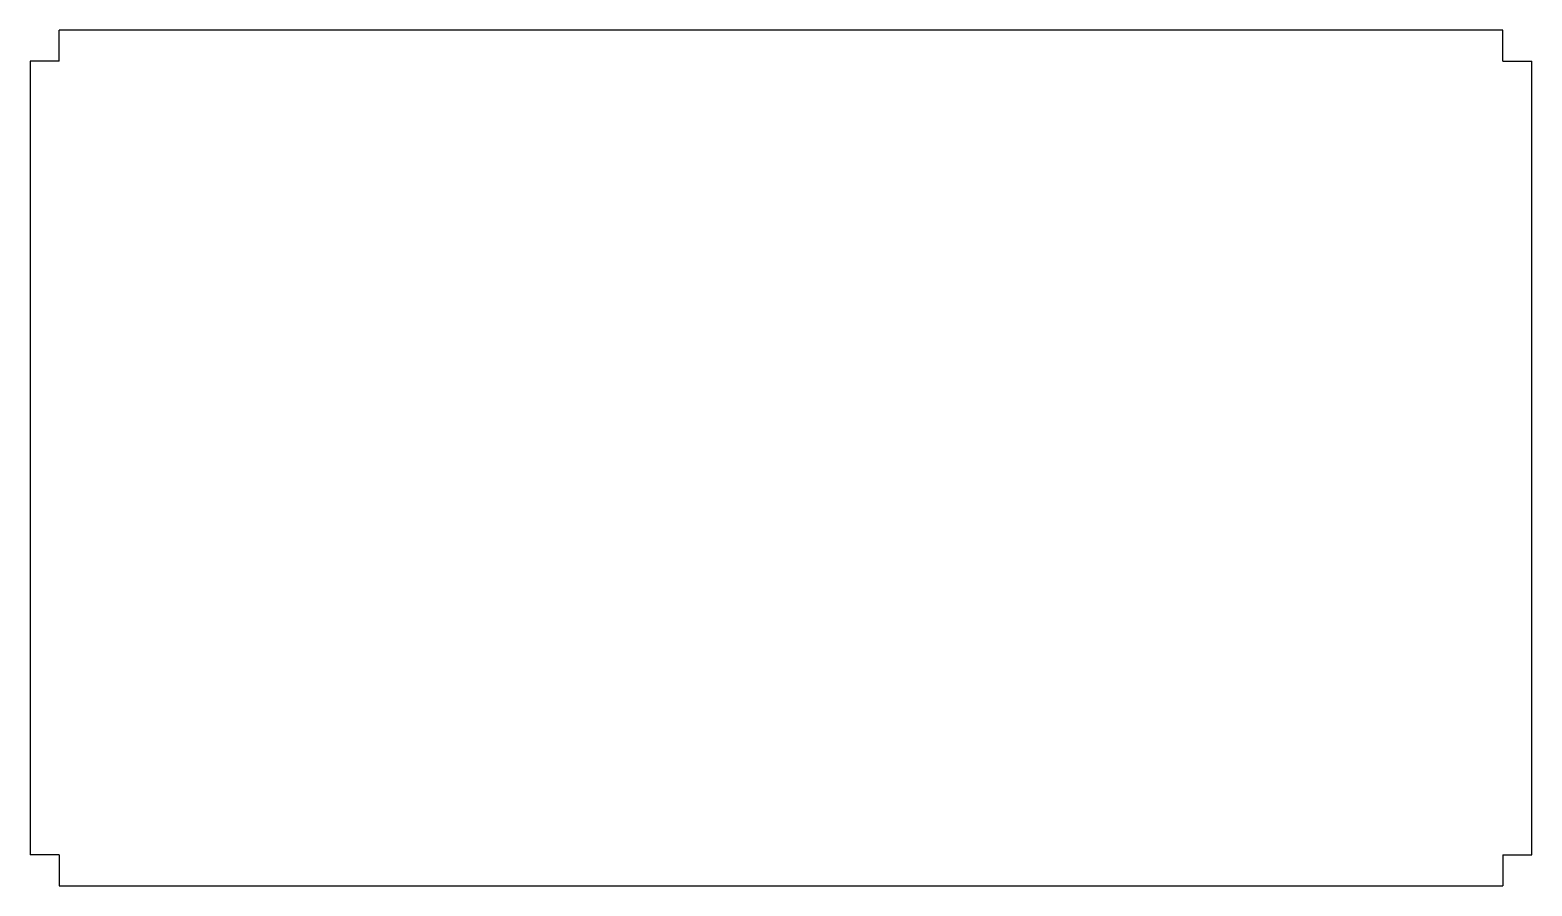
# Model space of a CAD drawing. Header units: millimetres. Extents: x -18 to 921, y -18 to 517.
import ezdxf

# ---------------------------------------------------------------- set-up
doc = ezdxf.new("R2010")
doc.units = ezdxf.units.MM

msp = doc.modelspace()

# ---------------------------------------------------------------- linework, layer by layer
at = {"color": 7, "linetype": 'Continuous', "lineweight": 25}
for p, q in [((0, 497.8), (0, 517.28)), ((903, 517.28), (0, 517.28)), ((903, 497.8), (903, 517.28)), ((-18.28, 497.8), (-18.28, 1.2)), ((0, 497.8), (-18.28, 497.8)), ((903, 497.8), (921.28, 497.8)), ((921.28, 1.2), (921.28, 497.8)), ((0, 1.2), (-18.28, 1.2)), ((0, 1.2), (0, -18.28)), ((903, 1.2), (921.28, 1.2)), ((903, 1.2), (903, -18.28)), ((0, -18.28), (903, -18.28))]:
    msp.add_line(p, q, dxfattribs=at)

doc.saveas('drawing.dxf')
